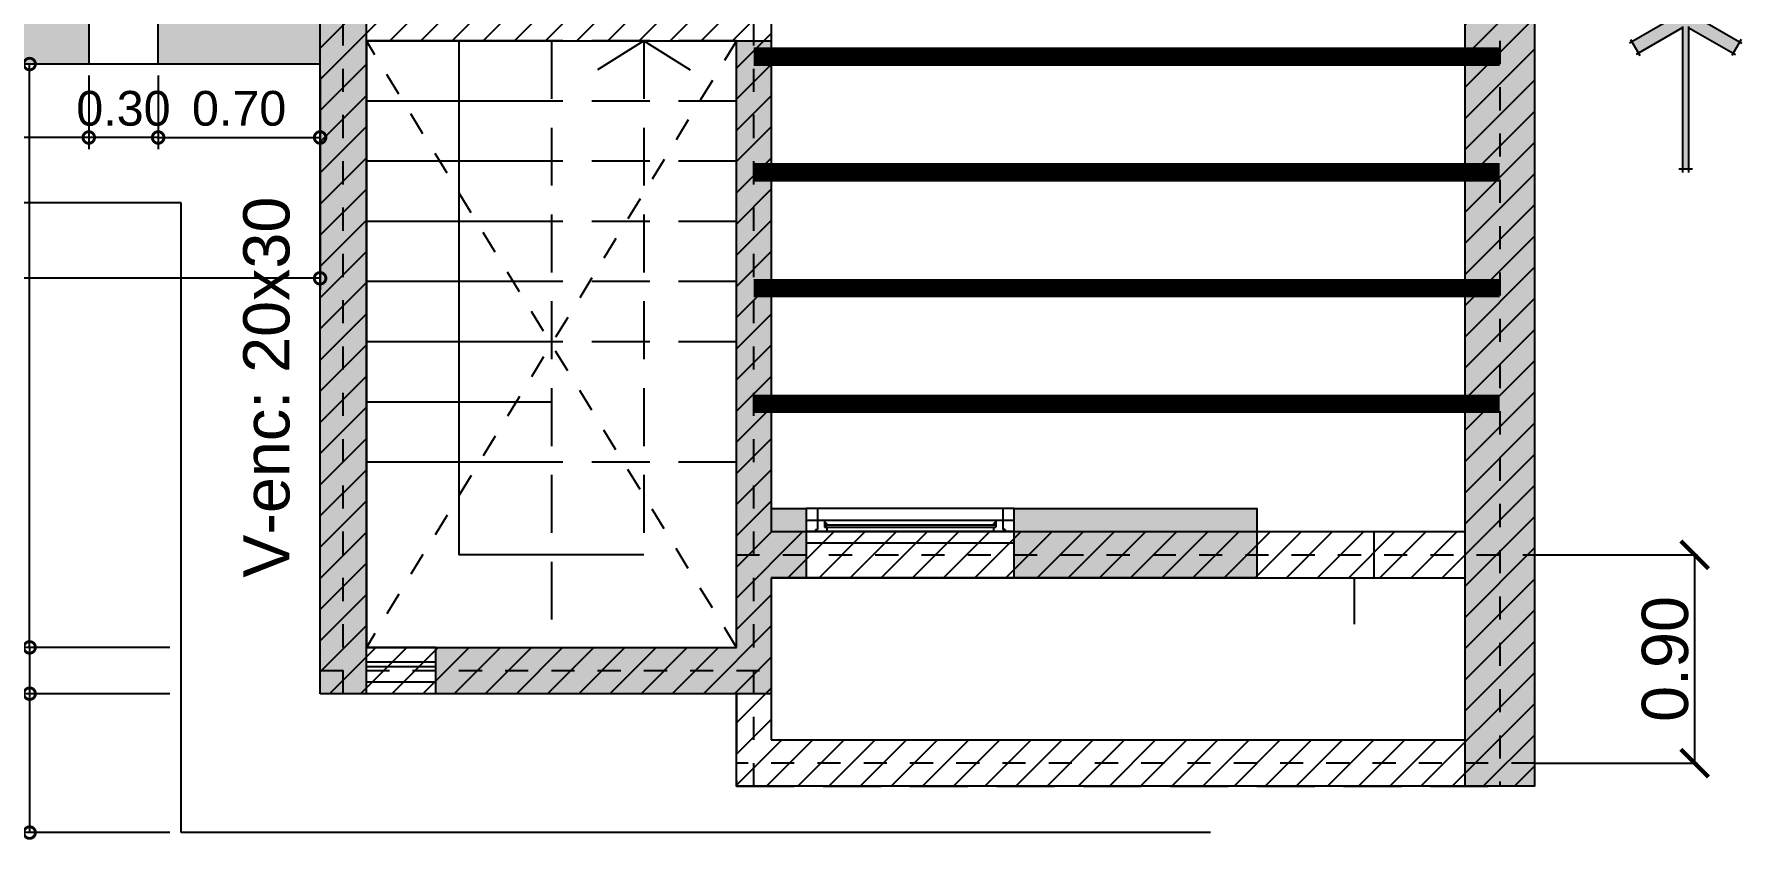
# Model space of a CAD drawing. Header units: millimetres. Extents: x 141 to 475, y -20 to 129.
# Drawn here: x 160.25 to 167.63, y 95.2 to 98.68 of the extents above; entities that cross this region are included whole.
import ezdxf

# ---------------------------------------------------------------- set-up
doc = ezdxf.new("R2010")
doc.units = ezdxf.units.MM
doc.header["$LTSCALE"] = 0.1
doc.header["$MEASUREMENT"] = 0
doc.header["$PDMODE"] = 3
doc.header["$PDSIZE"] = 0.1
for name, pattern in [('ACAD_ISO02W100', [15, 12, -3]), ('ACAD_ISO10W100', [18, 12, -3, 0, -3]), ('RAYITAS', [0.375, 0.25, -0.125]), ('TRAZOS2', [0.375, 0.25, -0.125])]:
    doc.linetypes.add(name, pattern=pattern)
doc.layers.get('DEFPOINTS').update_dxf_attribs({"color": 1})
for name, color, linetype in [('Carpinterias', 7, 'Continuous'), ('CONTORNO VIGA', 4, 'Continuous'), ('Cotas', 1, 'Continuous'), ('EJE VIGA', 3, 'ACAD_ISO10W100'), ('ELMER', 2, 'Continuous'), ('Equipamiento', 7, 'Continuous'), ('FUNDACIONES-COTAS', 3, 'Continuous'), ('Muros', 7, 'Continuous'), ('Sombras', 7, 'Continuous'), ('Textos', 7, 'Continuous')]:
    doc.layers.add(name, color=color, linetype=linetype)
doc.styles.add('ARIAL', font='arial.ttf', dxfattribs={"height": 0.18})
doc.styles.add('Arial20', font='arial.ttf', dxfattribs={"height": 0.2})
doc.styles.get("Standard").update_dxf_attribs({"font": 'arial.ttf'})
doc.dimstyles.new('Cota Diego', dxfattribs={"dimtxt": 0.185, "dimasz": 0.1, "dimexe": 0.05, "dimexo": 0.05, "dimgap": 0.05, "dimtad": 1, "dimdsep": 46, "dimtxsty": 'Standard', "dimblk": 'DOTSMALL', "dimcen": 0.05, "dimclrd": 1, "dimclre": 1, "dimclrt": 1, "dimadec": 0, "dimazin": 0, "dimtfac": 1, "dimtmove": 0, "dimatfit": 3, "dimldrblk": 'DOTSMALL', "dimfxl": 1, "dimlwe": -1, "dimarcsym": 0})
doc.dimstyles.new('COTA-1-100', dxfattribs={"dimtxt": 0.2, "dimasz": 0.12, "dimexe": 0.012, "dimexo": 0.15, "dimgap": 0.025, "dimtad": 1, "dimzin": 0, "dimdsep": 46, "dimtxsty": 'Arial20', "dimblk1": 'ARCHTICK', "dimblk2": 'ARCHTICK', "dimsah": 1, "dimcen": 0.09, "dimclrd": 256, "dimclre": 256, "dimclrt": 256, "dimazin": 0, "dimtfac": 1, "dimtofl": 0, "dimtmove": 2, "dimatfit": 3, "dimldrblk": 'ARCHTICK', "dimfxl": 1, "dimtolj": 1, "dimtzin": 0, "dimarcsym": 0})

# ---------------------------------------------------------------- blocks, each defined once
blk = doc.blocks.new('SDFGBB')
blk.add_hatch(color=256).paths.add_polyline_path([(-0.353, 0.316), (-0.402, 0.232), (0, 0), (0.402, 0.232), (0.353, 0.316), (0.024, 0.126), (0.024, 1.177), (-0.022, 1.177), (-0.022, 0.124)])
for p, q in [((-0.051, 1.177), (0.05, 1.177)), ((-0.022, 1.205), (-0.022, 0.116)), ((0.024, 1.205), (0.024, 0.116)), ((-0.412, 0.214), (-0.343, 0.333)), ((-0.022, 0.124), (-0.37, 0.325)), ((0.024, 0.126), (0.37, 0.325)), ((0.412, 0.214), (0.343, 0.333)), ((0.037, -0.022), (-0.418, 0.241)), ((-0.033, -0.019), (0.418, 0.241))]:
    blk.add_line(p, q)
blk = doc.blocks.new('_DotSmall')
at = {"color": 0, "linetype": 'ByBlock', "const_width": 0.5}
blk.add_lwpolyline([(-0.0625, 0, 1), (0.0625, 0, 1)], format="xyb", close=True, dxfattribs=at)
blk = doc.blocks.new('*D97')
at = {"color": 1, "linetype": 'Continuous', "transparency": 16777216}
for p, q in [((161.4815, 98.5026), (161.4815, 97.577)), ((158.5315, 97.9026), (158.5315, 97.577))]:
    blk.add_line(p, q, dxfattribs=at)
at = {"color": 1, "linetype": 'Continuous', "lineweight": -2, "transparency": 16777216}
blk.add_line((161.4815, 97.627), (158.5315, 97.627), dxfattribs=at)
at = {"layer": 'DEFPOINTS', "color": 0, "linetype": 'Continuous', "transparency": 16777216}
for p in [(161.4815, 98.5526), (158.5315, 97.9526), (158.5315, 97.627)]:
    blk.add_point(p, dxfattribs=at)
at = {"color": 1, "linetype": 'Continuous', "lineweight": -2, "transparency": 16777216, "xscale": 0.1, "yscale": 0.1, "zscale": 0.1, "rotation": 180}
blk.add_blockref('_DotSmall', (158.5315, 97.627), dxfattribs=at)
at = {"color": 1, "linetype": 'Continuous', "lineweight": -2, "transparency": 16777216, "xscale": 0.1, "yscale": 0.1, "zscale": 0.1}
blk.add_blockref('_DotSmall', (161.4815, 97.627), dxfattribs=at)
at = {"color": 1, "linetype": 'Continuous', "transparency": 16777216, "insert": (160.0065, 97.752), "char_height": 0.15, "attachment_point": 5}
blk.add_mtext('2.95', dxfattribs=at)
blk = doc.blocks.new('*D102')
at = {"color": 1, "linetype": 'Continuous', "transparency": 16777216}
for p, q in [((160.7315, 95.8326), (160.1758, 95.8326)), ((160.8315, 95.2326), (160.1758, 95.2326))]:
    blk.add_line(p, q, dxfattribs=at)
at = {"color": 1, "linetype": 'Continuous', "lineweight": -2, "transparency": 16777216}
blk.add_line((160.2258, 95.8326), (160.2258, 95.2326), dxfattribs=at)
at = {"layer": 'DEFPOINTS', "color": 0, "linetype": 'Continuous', "transparency": 16777216}
for p in [(160.7815, 95.8326), (160.2258, 95.2326), (160.8815, 95.2326)]:
    blk.add_point(p, dxfattribs=at)
at = {"color": 1, "linetype": 'Continuous', "lineweight": -2, "transparency": 16777216, "xscale": 0.1, "yscale": 0.1, "zscale": 0.1}
for p, rotation in [((160.2258, 95.8326), 90), ((160.2258, 95.2326), 270)]:
    blk.add_blockref('_DotSmall', p, dxfattribs=dict(at, rotation=rotation))
at = {"color": 1, "linetype": 'Continuous', "transparency": 16777216, "insert": (160.1008, 95.4326), "char_height": 0.15, "attachment_point": 5, "rotation": 90}
blk.add_mtext('0.60', dxfattribs=at)
blk = doc.blocks.new('*D112')
at = {"color": 1, "linetype": 'Continuous', "transparency": 16777216}
for p, q in [((160.4315, 98.5526), (160.1758, 98.5526)), ((160.8315, 96.0326), (160.1758, 96.0326))]:
    blk.add_line(p, q, dxfattribs=at)
at = {"color": 1, "linetype": 'Continuous', "lineweight": -2, "transparency": 16777216}
blk.add_line((160.2258, 96.0326), (160.2258, 98.5526), dxfattribs=at)
at = {"layer": 'DEFPOINTS', "color": 0, "linetype": 'Continuous', "transparency": 16777216}
for p in [(160.2258, 98.5526), (160.4815, 98.5526), (160.8815, 96.0326)]:
    blk.add_point(p, dxfattribs=at)
at = {"color": 1, "linetype": 'Continuous', "lineweight": -2, "transparency": 16777216, "xscale": 0.1, "yscale": 0.1, "zscale": 0.1}
for p, rotation in [((160.2258, 98.5526), 90), ((160.2258, 96.0326), 270)]:
    blk.add_blockref('_DotSmall', p, dxfattribs=dict(at, rotation=rotation))
at = {"color": 1, "linetype": 'Continuous', "transparency": 16777216, "insert": (160.1008, 97.2926), "char_height": 0.15, "attachment_point": 5, "rotation": 90}
blk.add_mtext('2.52', dxfattribs=at)
blk = doc.blocks.new('*D113')
at = {"color": 1, "linetype": 'Continuous', "transparency": 16777216}
for p, q in [((160.8315, 96.0326), (160.1758, 96.0326)), ((160.8315, 95.8326), (160.1758, 95.8326))]:
    blk.add_line(p, q, dxfattribs=at)
at = {"color": 1, "linetype": 'Continuous', "lineweight": -2, "transparency": 16777216}
blk.add_line((160.2258, 96.0326), (160.2258, 95.8326), dxfattribs=at)
at = {"layer": 'DEFPOINTS', "color": 0, "linetype": 'Continuous', "transparency": 16777216}
for p in [(160.8815, 96.0326), (160.2258, 95.8326), (160.8815, 95.8326)]:
    blk.add_point(p, dxfattribs=at)
at = {"color": 1, "linetype": 'Continuous', "lineweight": -2, "transparency": 16777216, "xscale": 0.1, "yscale": 0.1, "zscale": 0.1}
for p, rotation in [((160.2258, 96.0326), 90), ((160.2258, 95.8326), 270)]:
    blk.add_blockref('_DotSmall', p, dxfattribs=dict(at, rotation=rotation))
at = {"color": 1, "linetype": 'Continuous', "transparency": 16777216, "insert": (160.1008, 95.9326), "char_height": 0.15, "attachment_point": 5, "rotation": 90}
blk.add_mtext('0.20', dxfattribs=at)
blk = doc.blocks.new('*D139')
at = {"color": 1, "linetype": 'Continuous', "transparency": 16777216}
for p, q in [((160.7815, 98.5026), (160.7815, 98.1853)), ((161.4815, 98.5026), (161.4815, 98.1853))]:
    blk.add_line(p, q, dxfattribs=at)
at = {"color": 1, "linetype": 'Continuous', "lineweight": -2, "transparency": 16777216}
blk.add_line((160.7815, 98.2353), (161.4815, 98.2353), dxfattribs=at)
at = {"layer": 'DEFPOINTS', "color": 0, "linetype": 'Continuous', "transparency": 16777216}
for p in [(160.7815, 98.5526), (161.4815, 98.5526), (161.4815, 98.2353)]:
    blk.add_point(p, dxfattribs=at)
at = {"color": 1, "linetype": 'Continuous', "lineweight": -2, "transparency": 16777216, "xscale": 0.1, "yscale": 0.1, "zscale": 0.1, "rotation": 180}
blk.add_blockref('_DotSmall', (160.7815, 98.2353), dxfattribs=at)
at = {"color": 1, "linetype": 'Continuous', "lineweight": -2, "transparency": 16777216, "xscale": 0.1, "yscale": 0.1, "zscale": 0.1}
blk.add_blockref('_DotSmall', (161.4815, 98.2353), dxfattribs=at)
at = {"color": 1, "linetype": 'Continuous', "transparency": 16777216, "insert": (161.1315, 98.3603), "char_height": 0.15, "attachment_point": 5}
blk.add_mtext('0.70', dxfattribs=at)
blk = doc.blocks.new('*D140')
at = {"color": 1, "linetype": 'Continuous', "transparency": 16777216}
for p, q in [((160.4815, 98.5026), (160.4815, 98.1853)), ((160.7815, 98.5026), (160.7815, 98.1853))]:
    blk.add_line(p, q, dxfattribs=at)
at = {"color": 1, "linetype": 'Continuous', "lineweight": -2, "transparency": 16777216}
blk.add_line((160.7815, 98.2353), (160.4815, 98.2353), dxfattribs=at)
at = {"layer": 'DEFPOINTS', "color": 0, "linetype": 'Continuous', "transparency": 16777216}
for p in [(160.4815, 98.5526), (160.7815, 98.5526), (160.4815, 98.2353)]:
    blk.add_point(p, dxfattribs=at)
at = {"color": 1, "linetype": 'Continuous', "lineweight": -2, "transparency": 16777216, "xscale": 0.1, "yscale": 0.1, "zscale": 0.1, "rotation": 180}
blk.add_blockref('_DotSmall', (160.4815, 98.2353), dxfattribs=at)
at = {"color": 1, "linetype": 'Continuous', "lineweight": -2, "transparency": 16777216, "xscale": 0.1, "yscale": 0.1, "zscale": 0.1}
blk.add_blockref('_DotSmall', (160.7815, 98.2353), dxfattribs=at)
at = {"color": 1, "linetype": 'Continuous', "transparency": 16777216, "insert": (160.6315, 98.3603), "char_height": 0.15, "attachment_point": 5}
blk.add_mtext('0.30', dxfattribs=at)
blk = doc.blocks.new('*D141')
at = {"color": 1, "linetype": 'Continuous', "transparency": 16777216}
for p, q in [((158.5315, 98.5026), (158.5315, 98.1853)), ((160.4815, 98.5026), (160.4815, 98.1853))]:
    blk.add_line(p, q, dxfattribs=at)
at = {"color": 1, "linetype": 'Continuous', "lineweight": -2, "transparency": 16777216}
blk.add_line((160.4815, 98.2353), (158.5315, 98.2353), dxfattribs=at)
at = {"layer": 'DEFPOINTS', "color": 0, "linetype": 'Continuous', "transparency": 16777216}
for p in [(158.5315, 98.5526), (160.4815, 98.5526), (158.5315, 98.2353)]:
    blk.add_point(p, dxfattribs=at)
at = {"color": 1, "linetype": 'Continuous', "lineweight": -2, "transparency": 16777216, "xscale": 0.1, "yscale": 0.1, "zscale": 0.1, "rotation": 180}
blk.add_blockref('_DotSmall', (158.5315, 98.2353), dxfattribs=at)
at = {"color": 1, "linetype": 'Continuous', "lineweight": -2, "transparency": 16777216, "xscale": 0.1, "yscale": 0.1, "zscale": 0.1}
blk.add_blockref('_DotSmall', (160.4815, 98.2353), dxfattribs=at)
at = {"color": 1, "linetype": 'Continuous', "transparency": 16777216, "insert": (159.5065, 98.3603), "char_height": 0.15, "attachment_point": 5}
blk.add_mtext('1.95', dxfattribs=at)
blk = doc.blocks.new('_ARCHTICK')
at = {"color": 0, "linetype": 'ByBlock', "const_width": 0.15}
blk.add_lwpolyline([(-0.5, -0.5), (0.5, 0.5)], dxfattribs=at)
blk = doc.blocks.new('*D146')
at = {"layer": 'DEFPOINTS', "color": 0, "transparency": 16777216}
for p in [(166.5815, 96.4326), (166.5815, 95.5326), (167.4239, 95.5326)]:
    blk.add_point(p, dxfattribs=at)
at = {"layer": 'FUNDACIONES-COTAS', "lineweight": -2, "transparency": 16777216}
for p, q in [((166.7315, 96.4326), (167.4359, 96.4326)), ((167.4239, 96.4326), (167.4239, 95.5326)), ((166.7315, 95.5326), (167.4359, 95.5326))]:
    blk.add_line(p, q, dxfattribs=at)
at = {"layer": 'FUNDACIONES-COTAS', "lineweight": -2, "transparency": 16777216, "xscale": 0.12, "yscale": 0.12, "zscale": 0.12}
for p, rotation in [((167.4239, 96.4326), 90), ((167.4239, 95.5326), 270)]:
    blk.add_blockref('_ARCHTICK', p, dxfattribs=dict(at, rotation=rotation))
at = {"layer": 'FUNDACIONES-COTAS', "transparency": 16777216, "insert": (167.2967, 95.9826), "char_height": 0.2, "attachment_point": 5, "rotation": 90, "style": 'Arial20'}
blk.add_mtext('\\A1;0.90', dxfattribs=at)

msp = doc.modelspace()

# ---------------------------------------------------------------- hatches: boundary and pattern name
at = {"layer": 'ELMER', "linetype": 'Continuous', "transparency": 33554559}
h = msp.add_hatch(color=10, dxfattribs=at)
h.dxf.hatch_style = 1
edge = h.paths.add_edge_path()
edge.add_line((158.5315, 102.3526), (160.6315, 102.3526))
edge.add_line((160.6315, 102.3526), (160.6315, 102.6526))
edge.add_line((160.6315, 102.6526), (158.5315, 102.6526))
edge.add_line((158.5315, 102.6526), (158.5315, 102.8026))
edge.add_line((158.5315, 102.8026), (158.2315, 102.8026))
edge.add_line((158.2315, 102.8026), (158.2315, 102.6526))
edge.add_line((158.2315, 102.6526), (158.2315, 100.1866))
edge.add_arc((158.3972, 98.6986), 1.4972, 84.85619, 96.35658, ccw=False)
edge.add_line((158.5315, 100.1898), (158.5315, 102.3526))
edge = h.paths.add_edge_path()
edge.add_arc((158.3972, 98.6986), 1.4972, 84.85619, 96.35658)
edge.add_line((158.2315, 100.1866), (158.2315, 98.5526))
edge.add_line((158.2315, 98.5526), (158.2315, 98.4026))
edge.add_line((158.2315, 98.4026), (158.5315, 98.4026))
edge.add_line((158.5315, 98.4026), (158.5315, 98.5526))
edge.add_line((158.5315, 98.5526), (159.8873, 98.5526))
edge.add_arc((158.3972, 98.6986), 1.4972, 354.40321, 360)
edge.add_arc((158.3972, 98.6986), 1.4972, 0, 5.90299)
edge.add_line((159.8865, 98.8526), (158.5315, 98.8526))
edge.add_line((158.5315, 98.8526), (158.5315, 100.1898))
edge = h.paths.add_edge_path()
edge.add_line((160.4815, 98.8526), (159.8865, 98.8526))
edge.add_arc((158.3972, 98.6986), 1.4972, 0, 5.90299, ccw=False)
edge.add_arc((158.3972, 98.6986), 1.4972, 354.40321, 360, ccw=False)
edge.add_line((159.8873, 98.5526), (160.4815, 98.5526))
edge.add_line((160.4815, 98.5526), (160.4815, 98.8526))
h.paths.add_polyline_path([(161.6815, 98.8526), (160.7815, 98.8526), (160.7815, 98.5526), (161.4815, 98.5526), (161.4815, 95.8326), (161.6815, 95.8326)])
h.paths.add_polyline_path([(163.4315, 96.3326), (163.5826, 96.3326), (163.5826, 96.6326), (163.432, 96.6326), (163.4315, 98.6526), (163.2815, 98.6526), (163.2815, 96.0326), (161.9815, 96.0326), (161.9815, 95.8326), (163.4315, 95.8326)])
h.paths.add_polyline_path([(165.5315, 96.6326), (164.4826, 96.6326), (164.4826, 96.3326), (165.5315, 96.3326)])
h.paths.add_polyline_path([(166.5815, 103.6526), (166.4315, 103.6526), (166.4315, 95.4326), (166.5815, 95.4326)])
h.paths.add_polyline_path([(166.7315, 103.6526), (166.5815, 103.6526), (166.5815, 95.4326), (166.7315, 95.4326)])
h.paths.add_polyline_path([(163.4315, 102.3526), (164.1315, 102.3526), (164.1315, 102.6526), (163.0815, 102.6526), (163.0815, 102.4526), (163.2815, 102.4526), (163.2815, 99.8026), (162.5315, 99.8026), (162.5315, 99.6526), (163.4315, 99.6526)])
h.paths.add_polyline_path([(161.7315, 99.8526), (161.6815, 99.8526), (161.6815, 102.4526), (161.8815, 102.4526), (161.8815, 102.6526), (161.6815, 102.6526), (161.6815, 103.6526), (161.5315, 103.6526), (161.5315, 99.6526), (161.7315, 99.6526)])
h.paths.add_polyline_path([(165.5315, 102.6526), (164.7315, 102.6526), (164.7315, 102.3526), (165.5315, 102.3526)])
at = {"layer": 'Sombras', "true_color": 0x2776bb}
h = msp.add_hatch(dxfattribs=at)
h.set_pattern_fill('ANSI31', color=152, scale=0.03)
h.set_pattern_definition([(45, (-45.31022, 77.8552), (-0.06735192, 0.06735192), [])])
h.paths.add_polyline_path([(166.7315, 103.6526), (163.4315, 103.6526), (161.4815, 103.6526), (161.4815, 102.6526), (161.4815, 98.5526), (161.4815, 95.8326), (163.2815, 95.8326), (163.2815, 95.4326), (166.7315, 95.4326)])
h.paths.add_polyline_path([(163.4315, 102.6526), (163.4315, 103.4526), (166.4315, 103.4526), (166.4315, 102.6526)], flags=16)
h.paths.add_polyline_path([(163.4315, 102.4526), (166.4315, 102.4526), (166.4315, 96.5326), (163.4315, 96.5326)], flags=16)
h.paths.add_polyline_path([(163.2815, 102.6526), (161.6815, 102.6526), (161.6815, 103.4526), (163.2815, 103.4526)], flags=16)
h.paths.add_polyline_path([(163.2815, 102.4526), (163.2815, 98.8526), (161.6815, 98.8526), (161.6815, 102.4526)], flags=16)
h.paths.add_polyline_path([(163.2815, 98.6526), (163.2815, 96.0326), (161.6815, 96.0326), (161.6815, 98.6526)], flags=16)
h.paths.add_polyline_path([(163.4315, 96.3326), (166.4315, 96.3326), (166.4315, 95.6326), (163.4315, 95.6326)], flags=16)

# ---------------------------------------------------------------- linework, layer by layer
at = {"color": 2, "linetype": 'RAYITAS', "ltscale": 10, "transparency": 33554559}
for p, q in [((162.4815, 98.6526), (162.4815, 96.0326)), ((163.2815, 98.6526), (162.4815, 98.6526)), ((162.8815, 98.6526), (162.6815, 98.5276)), ((162.8815, 98.6526), (162.8815, 96.4326)), ((162.8815, 98.6526), (163.0815, 98.5276)), ((163.2815, 96.6326), (163.2815, 98.6526)), ((163.2815, 98.3926), (162.4815, 98.3926)), ((163.2815, 98.1326), (162.4815, 98.1326)), ((163.2815, 97.8726), (162.4815, 97.8726)), ((163.2815, 97.6126), (162.4815, 97.6126)), ((163.2815, 97.3526), (162.4815, 97.3526)), ((163.2815, 96.8326), (162.4815, 96.8326))]:
    msp.add_line(p, q, dxfattribs=at)
at = {"layer": 'Carpinterias', "color": 2, "transparency": 33554559}
for p, q in [((160.7815, 98.5526), (160.4815, 98.5526)), ((164.4826, 96.6326), (163.5826, 96.6326)), ((163.5826, 96.5826), (164.4826, 96.5826)), ((163.6326, 96.6326), (163.6326, 96.5426)), ((163.6626, 96.5826), (163.6626, 96.5526)), ((164.4026, 96.5826), (164.4026, 96.5526)), ((164.4326, 96.6326), (164.4326, 96.5426)), ((164.4826, 96.5326), (163.5826, 96.5326)), ((163.6226, 96.5426), (163.6326, 96.5426)), ((163.6226, 96.5426), (163.6226, 96.5326)), ((163.6626, 96.5626), (163.6726, 96.5626)), ((163.6726, 96.5526), (163.6626, 96.5526)), ((163.6726, 96.5526), (163.6726, 96.5326)), ((164.4026, 96.5626), (164.3926, 96.5626)), ((164.3926, 96.5526), (164.4026, 96.5526)), ((164.3926, 96.5526), (164.3926, 96.5326)), ((164.4426, 96.5426), (164.4326, 96.5426)), ((164.4426, 96.5426), (164.4426, 96.5326)), ((164.4826, 96.4826), (163.5826, 96.4826)), ((164.4826, 96.3326), (163.5826, 96.3326)), ((161.9815, 96.0326), (161.6815, 96.0326)), ((161.9815, 95.9681), (161.6815, 95.9681)), ((161.9815, 95.9481), (161.6815, 95.9481)), ((161.9815, 95.8826), (161.6815, 95.8826))]:
    msp.add_line(p, q, dxfattribs=at)
at = {"layer": 'Carpinterias', "color": 1, "transparency": 33554559}
for p, q in [((163.6626, 96.5626), (164.4026, 96.5626)), ((163.6626, 96.5526), (164.4026, 96.5526))]:
    msp.add_line(p, q, dxfattribs=at)
at = {"layer": 'Carpinterias', "color": 2, "transparency": 33554559}
for centre, start, end in [((163.6626, 96.5626), 0, 90), ((164.4026, 96.5626), 90, 180)]:
    msp.add_arc(centre, 0.01, start, end, dxfattribs=at)
at = {"layer": 'CONTORNO VIGA'}
for p, q in [((161.4815, 98.5526), (161.4815, 102.6526)), ((163.4315, 102.4526), (163.4315, 96.5326)), ((166.4315, 96.5326), (166.4315, 102.4526)), ((161.6815, 98.6526), (161.6815, 96.0326)), ((161.6815, 98.6526), (163.2815, 98.6526)), ((161.4815, 95.8326), (161.4815, 98.5526)), ((163.4315, 96.3326), (163.4315, 95.6326)), ((166.4315, 95.6326), (166.4315, 96.3326)), ((161.6815, 96.0326), (163.2815, 96.0326)), ((163.2815, 95.8326), (161.4815, 95.8326)), ((163.4315, 95.6326), (166.4315, 95.6326))]:
    msp.add_line(p, q, dxfattribs=at)
for points in [[(163.4315, 103.6526), (166.7315, 103.6526), (166.7315, 95.4326), (163.2815, 95.4326), (163.2815, 95.8326)], [(163.2815, 96.0326), (163.2815, 98.6526)], [(163.4315, 96.5326), (166.4315, 96.5326)], [(163.4315, 96.3326), (166.4315, 96.3326)]]:
    msp.add_lwpolyline(points, dxfattribs=at)
at = {"layer": 'Cotas', "linetype": 'ACAD_ISO02W100', "ltscale": 0.05}
for p, q in [((163.2815, 96.0326), (161.6815, 98.6526)), ((163.2815, 98.6526), (161.6815, 96.0326))]:
    msp.add_line(p, q, dxfattribs=at)
at = {"layer": 'Cotas', "linetype": 'TRAZOS2', "ltscale": 10, "transparency": 33554559}
msp.add_lwpolyline([(163.2815, 95.8326), (163.2815, 95.4326), (166.5815, 95.4326)], dxfattribs=at)
at = {"layer": 'EJE VIGA', "ltscale": 0.05}
for p, q in [((161.5815, 95.8326), (161.5815, 103.6526)), ((163.3565, 95.4326), (163.3565, 103.6526)), ((166.5815, 103.6526), (166.5815, 95.4326)), ((161.4815, 95.9326), (163.4315, 95.9326)), ((166.7315, 95.5326), (163.2815, 95.5326))]:
    msp.add_line(p, q, dxfattribs=at)
msp.add_lwpolyline([(163.2815, 96.4326), (166.7315, 96.4326)], dxfattribs=at)
at = {"layer": 'Equipamiento', "color": 2, "transparency": 33554559}
for p, q in [((162.4815, 98.6526), (161.6815, 98.6526)), ((162.0815, 98.6526), (162.0815, 96.4326)), ((162.4815, 98.3926), (161.6815, 98.3926)), ((162.4815, 98.1326), (161.6815, 98.1326)), ((160.8815, 97.9526), (157.6315, 97.9526)), ((160.8815, 95.2326), (160.8815, 97.9526)), ((162.4815, 97.8726), (161.6815, 97.8726)), ((162.4815, 97.6126), (161.6815, 97.6126)), ((162.4815, 97.3526), (161.6815, 97.3526)), ((162.4815, 97.0926), (161.6815, 97.0926)), ((162.4815, 96.8326), (161.6815, 96.8326)), ((166.0365, 96.5326), (166.0365, 96.3326)), ((162.8815, 96.4326), (162.0815, 96.4326)), ((165.5315, 96.3326), (166.4315, 96.3326)), ((165.952, 96.3326), (165.952, 96.1326)), ((165.952, 96.3326), (166.0365, 96.3326)), ((165.3315, 95.2326), (160.8815, 95.2326))]:
    msp.add_line(p, q, dxfattribs=at)
at = {"layer": 'Muros', "color": 5, "transparency": 33554559}
for p, q in [((160.7815, 98.5526), (160.7815, 98.8526)), ((161.6815, 95.8326), (161.6815, 98.8526)), ((161.4815, 98.5526), (160.7815, 98.5526)), ((161.4815, 95.8326), (161.4815, 98.5526)), ((163.2815, 96.0326), (163.2815, 96.6326)), ((163.4315, 96.6326), (163.5815, 96.6326)), ((163.5826, 96.6326), (163.5826, 96.3326)), ((163.4315, 96.3326), (163.4315, 95.8326)), ((163.5826, 96.3326), (163.4315, 96.3326)), ((161.9815, 96.0326), (163.2815, 96.0326)), ((161.9815, 95.8326), (161.9815, 96.0326)), ((161.6815, 95.8326), (161.4815, 95.8326)), ((163.4315, 95.8326), (161.9815, 95.8326))]:
    msp.add_line(p, q, dxfattribs=at)
for points in [[(166.4315, 103.6526), (166.7315, 103.6526), (166.7315, 95.4326), (166.4315, 95.4326), (166.4315, 103.6526)], [(158.5315, 102.6526), (160.6315, 102.6526), (160.6315, 102.3526), (158.5315, 102.3526), (158.5315, 98.8526), (160.4815, 98.8526), (160.4815, 98.5526)], [(163.2815, 96.6326), (163.2815, 98.6526), (163.4315, 98.6526), (163.4315, 96.6326)], [(160.4815, 98.5526), (158.5315, 98.5526)]]:
    msp.add_lwpolyline(points, dxfattribs=at)
msp.add_lwpolyline([(164.4826, 96.6326), (165.5315, 96.6326), (165.5315, 96.3326), (164.4826, 96.3326)], close=True, dxfattribs=at)
at = {"layer": 'Sombras', "color": 114, "true_color": 0x139b48, "transparency": 33554534, "const_width": 0.08}
for points in [[(163.3565, 98.5847), (166.5815, 98.5847)], [(163.3565, 98.0847), (166.5815, 98.0847)], [(163.3565, 97.5847), (166.5815, 97.5847)], [(163.3565, 97.0847), (166.5815, 97.0847)]]:
    msp.add_lwpolyline(points, dxfattribs=at)

# ---------------------------------------------------------------- block references
at = {"layer": 'Textos', "color": 8, "ltscale": 0.01, "transparency": 33554559, "xscale": -0.5804296196057521, "yscale": 0.5804296196057521, "zscale": 0.5804296196057521, "rotation": 180}
msp.add_blockref('SDFGBB', (167.3854, 98.7828), dxfattribs=at)

# ---------------------------------------------------------------- texts
at = {"layer": 'Textos', "color": 2, "ltscale": 0.01, "insert": (161.1492, 96.3335), "char_height": 0.2, "width": 1.851523, "attachment_point": 1, "rotation": 90, "style": 'ARIAL'}
msp.add_mtext('V-enc: 20x30', dxfattribs=at)

# ---------------------------------------------------------------- dimensions: what is measured, and where the dimension line sits
at = {"color": 1, "linetype": 'Continuous', "transparency": 33554559}
dim = msp.add_linear_dim(base=(160.2258, 98.5526), p1=(160.8815, 96.0326), p2=(160.4815, 98.5526), angle=90, dimstyle='Cota Diego', override={"dimtxt": 0.15, "dimzin": 0, "dimtmove": 1, "dimfxl": 0.08}, dxfattribs=at)
dim.commit()
dim.dimension.update_dxf_attribs({"geometry": '*D112', "text_midpoint": (160.1008, 97.2926)})
for base, p1, p2, picture, middle in [((158.5315, 97.627), (161.4815, 98.5526), (158.5315, 97.9526), '*D97', (160.0065, 97.752)), ((158.5315, 98.2353), (160.4815, 98.5526), (158.5315, 98.5526), '*D141', (159.5065, 98.3603)), ((161.4815, 98.2353), (160.7815, 98.5526), (161.4815, 98.5526), '*D139', (161.1315, 98.3603))]:
    dim = msp.add_linear_dim(base=base, p1=p1, p2=p2, dimstyle='Cota Diego', override={"dimtxt": 0.15, "dimzin": 0, "dimtmove": 1, "dimfxl": 0.08}, dxfattribs=at)
    dim.commit()
    dim.dimension.update_dxf_attribs({"geometry": picture, "text_midpoint": middle})
dim = msp.add_linear_dim(base=(160.4815, 98.2353), p1=(160.7815, 98.5526), p2=(160.4815, 98.5526), dimstyle='Cota Diego', override={"dimtxt": 0.15, "dimzin": 0, "dimtmove": 1, "dimfxl": 0.08}, dxfattribs=at)
dim.commit()
dim.dimension.update_dxf_attribs({"geometry": '*D140', "text_midpoint": (160.6315, 98.2353), "dimtype": 160})
for base, p1, p2, picture, middle in [((160.2258, 95.8326), (160.8815, 96.0326), (160.8815, 95.8326), '*D113', (160.2258, 95.9326)), ((160.2258, 95.2326), (160.7815, 95.8326), (160.8815, 95.2326), '*D102', (160.2258, 95.4326))]:
    dim = msp.add_linear_dim(base=base, p1=p1, p2=p2, angle=90, dimstyle='Cota Diego', override={"dimtxt": 0.15, "dimzin": 0, "dimtmove": 1, "dimfxl": 0.08}, dxfattribs=at)
    dim.commit()
    dim.dimension.update_dxf_attribs({"geometry": picture, "text_midpoint": middle, "dimtype": 160})
at = {"layer": 'FUNDACIONES-COTAS'}
dim = msp.add_linear_dim(base=(167.4239, 95.5326), p1=(166.5815, 96.4326), p2=(166.5815, 95.5326), angle=90, dimstyle='COTA-1-100', dxfattribs=at)
dim.commit()
dim.dimension.update_dxf_attribs({"geometry": '*D146', "text_midpoint": (167.2967, 95.9826)})

doc.saveas('drawing.dxf')
